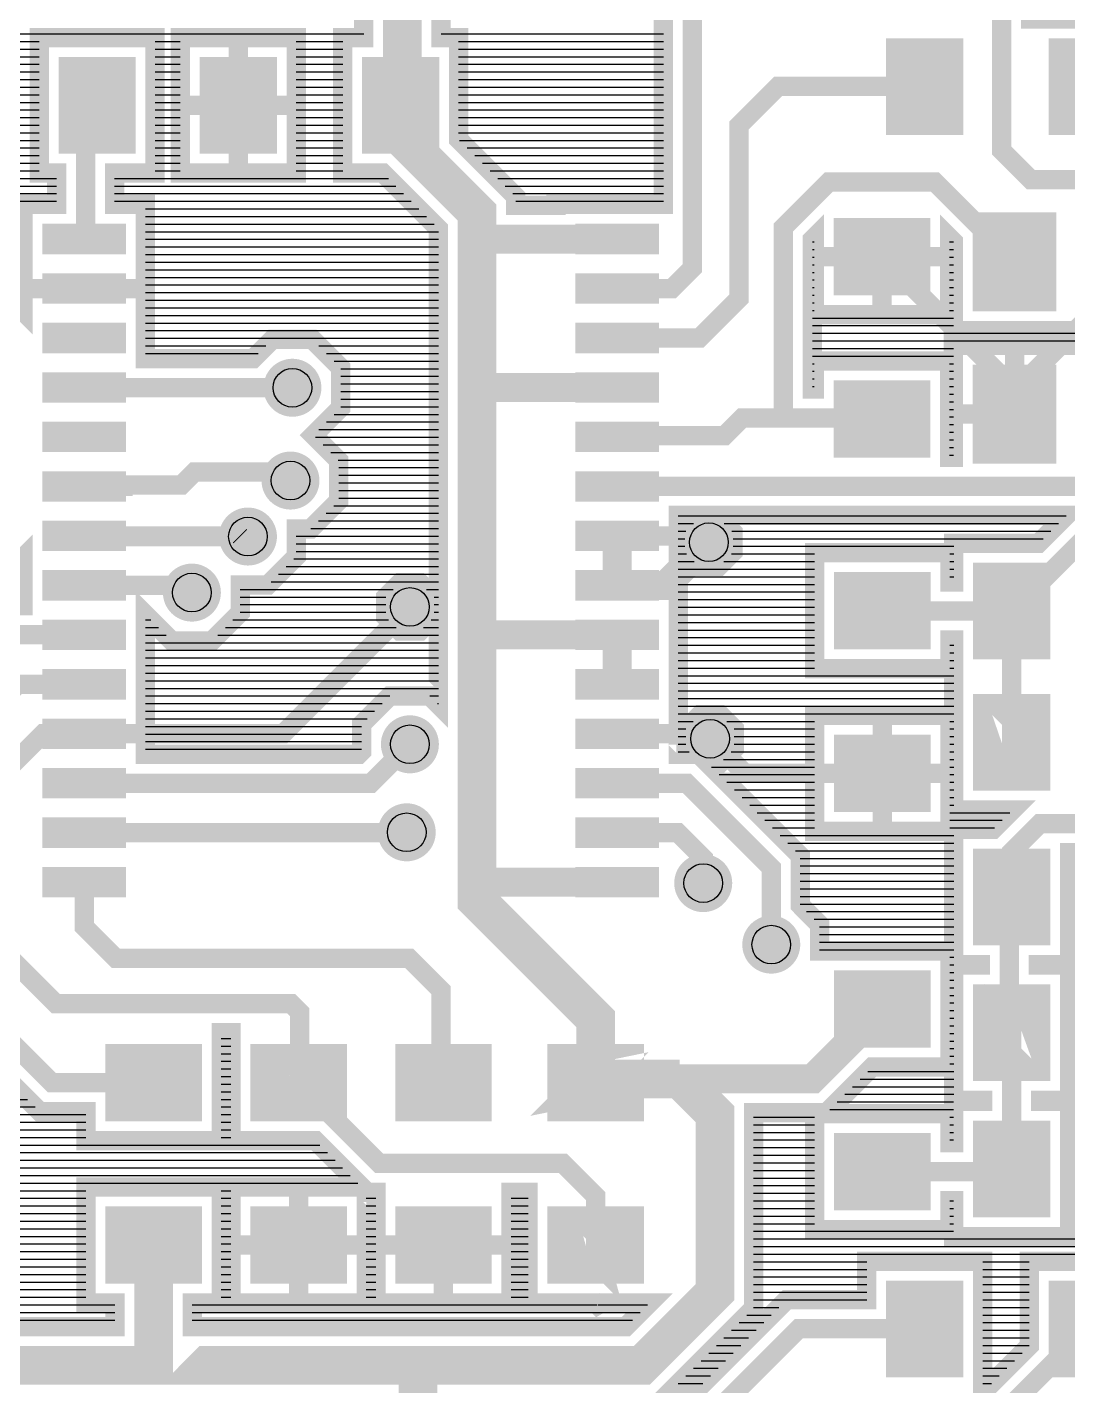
# Model space of a CAD drawing. Header units: inches. Extents: x -1.97 to 1.97, y -1.92 to 2.03.
# Drawn here: x 0.598 to 1.137, y -0.317 to 0.385 of the extents above; entities that cross this region are included whole.
import ezdxf

# ---------------------------------------------------------------- set-up
doc = ezdxf.new("R2010")
doc.units = ezdxf.units.IN
doc.layers.get('0').update_dxf_attribs({"linetype": 'CONTINUOUS'})

# ---------------------------------------------------------------- blocks, each defined once
blk = doc.blocks.new('EPAD')
at = {"const_width": 0.5}
blk.add_lwpolyline([(-0.25, 0, 1), (0.25, 0, 1)], format="xyb", close=True, dxfattribs=at)
blk = doc.blocks.new('RPAD')
blk.add_trace([(-0.5, -0.5), (-0.5, 0.5), (0.5, -0.5), (0.5, 0.5)])

msp = doc.modelspace()

# ---------------------------------------------------------------- linework, layer by layer
for points, const_width in [([(0.989775, 1.189376), (0.989775, 0.830078), (0.792378, 0.632681), (0.792378, 0.450544), (0.792378, 0.345796), (0.791497, 0.344916)], 0.02), ([(0.927378, 0.400898), (0.927378, 0.293682), (0.871781, 0.293682), (0.871781, 0.293308), (0.851059, 0.293308), (0.851059, 0.297786), (0.821497, 0.327348), (0.821497, 0.379915), (0.812378, 0.379915), (0.812378, 0.624398)], 0.01), ([(1.925872, 0.613866), (1.925872, 0.338323), (1.911277, 0.352919), (1.873998, 0.352919), (1.847638, 0.326558), (1.847638, 0.323213), (1.813222, 0.323213), (1.7776, 0.287591), (1.7776, 0.218302), (1.745022, 0.185724), (1.668174, 0.185724), (1.550669, 0.303229), (1.496311, 0.303229), (1.429929, 0.369612), (1.176637, 0.369612), (1.176637, 0.389612), (1.117385, 0.389612), (1.117385, 0.389613), (1.176637, 0.389613), (1.176637, 0.459612)], 0.01), ([(0.772378, 0.430544), (0.772378, 0.379915), (0.761498, 0.379915), (0.761498, 0.309916), (0.782362, 0.309916), (0.81106, 0.281219), (0.81106, 0.035008), (0.806628, 0.03944), (0.785917, 0.03944), (0.771273, 0.024796), (0.771273, 0.010654), (0.769931, 0.009312), (0.659497, 0.009312), (0.659497, 0.081561), (0.673142, 0.067916), (0.693852, 0.067916), (0.708497, 0.082561), (0.708497, 0.096916), (0.722852, 0.096916), (0.737497, 0.111561), (0.737497, 0.125876), (0.744853, 0.125876), (0.759497, 0.140521), (0.759497, 0.161231), (0.746345, 0.174383), (0.760492, 0.188531), (0.760492, 0.209241), (0.745847, 0.223885), (0.725137, 0.223885), (0.715137, 0.213885), (0.659497, 0.213885), (0.659497, 0.293682), (0.643544, 0.293682), (0.643544, 0.309916), (0.664497, 0.309916), (0.664497, 0.379915), (0.604498, 0.379915), (0.604498, 0.309916), (0.613545, 0.309916), (0.613545, 0.293682), (0.596191, 0.293682), (0.596191, 0.238419), (0.527875, 0.306734)], 0.01), ([(0.903434, 0.250218), (0.93188, 0.250218), (0.942377, 0.260715), (0.942377, 0.394685), (0.971085, 0.423394), (1.057741, 0.423394), (1.058805, 0.424457), (1.062637, 0.424612)], 0.01), ([(1.146637, 0.424612), (1.122758, 0.424612), (1.102385, 0.40424), (1.102385, 0.321645), (1.117454, 0.306577), (1.418584, 0.306577), (1.461891, 0.26327), (1.519161, 0.26327), (1.821703, -0.039272), (1.821703, -0.188553), (1.846883, -0.213733), (1.890985, -0.213733), (1.892637, -0.212081)], 0.01), ([(0.737497, 0.379915), (0.677498, 0.379915), (0.677498, 0.309916), (0.737497, 0.309916), (0.737497, 0.379915)], 0.01), ([(0.707497, 0.379915), (0.707497, 0.344916)], 0.01), ([(0.903434, 0.224627), (0.946161, 0.224627), (0.966604, 0.245071), (0.966604, 0.334623), (0.98686, 0.354879), (1.062371, 0.354879), (1.062637, 0.354612)], 0.01), ([(0.791497, 0.344916), (0.791497, 0.329065), (0.831059, 0.289502), (0.831059, 0.277919)], 0.02), ([(0.627844, 0.275808), (0.628544, 0.275808), (0.628544, 0.342961), (0.631274, 0.345691), (0.634497, 0.344916)], 0.01), ([(0.677498, 0.344916), (0.707497, 0.344916)], 0.01), ([(0.737497, 0.344916), (0.707497, 0.344916)], 0.01), ([(0.707497, 0.309916), (0.707497, 0.344916)], 0.01), ([(1.109102, 0.26398), (1.067777, 0.305305), (1.012979, 0.305305), (0.989525, 0.281852), (0.989525, 0.183237)], 0.01), ([(1.19981, 0.22083), (1.077449, 0.22083), (1.077449, 0.162855), (1.075432, 0.162855), (1.075432, 0.212757), (1.005433, 0.212757), (1.005433, 0.198237), (1.004525, 0.198237), (1.004525, 0.275639), (1.005433, 0.276547), (1.005433, 0.236758), (1.075432, 0.236758), (1.075432, 0.276437), (1.077449, 0.27442), (1.077449, 0.22839), (1.19981, 0.22839)], 0.01), ([(0.831059, 0.277919), (0.831059, 0.197919)], 0.02), ([(0.903434, 0.275808), (0.83317, 0.275808), (0.831059, 0.277919)], 0.015), ([(1.005433, 0.266757), (1.040433, 0.266757)], 0.01), ([(1.040433, 0.266757), (1.109102, 0.198088), (1.109102, 0.197017), (1.109102, 0.18524)], 0.01), ([(1.040433, 0.236758), (1.040433, 0.266757)], 0.01), ([(1.075432, 0.266757), (1.040433, 0.266757)], 0.01), ([(1.109102, 0.197017), (1.164064, 0.251979), (1.164064, 0.263354), (1.168157, 0.26398)], 0.01), ([(0.596191, 0.250218), (0.627844, 0.250218)], 0.01), ([(0.659497, 0.250218), (0.627844, 0.250218)], 0.01), ([(1.109102, 0.22083), (1.109102, 0.18524)], 0.01), ([(0.735492, 0.198886), (0.635027, 0.198886), (0.63406, 0.197919), (0.627844, 0.199037)], 0.01), ([(0.831059, 0.197919), (0.831059, 0.071919), (0.831059, 0.040919)], 0.02), ([(0.903434, 0.199037), (0.832177, 0.199037), (0.831059, 0.197919)], 0.015), ([(0.903434, 0.147856), (1.155511, 0.147856), (1.168157, 0.160502), (1.168157, 0.18524)], 0.01), ([(1.077449, 0.18524), (1.109102, 0.18524)], 0.01), ([(0.993387, 0.183237), (0.989525, 0.183237), (0.968204, 0.183237), (0.959142, 0.174176), (0.915965, 0.174176), (0.9133, 0.17151), (0.903434, 0.173446)], 0.01), ([(0.993387, 0.183237), (1.039953, 0.183237), (1.040433, 0.182757)], 0.01), ([(1.107637, 0.083337), (1.147056, 0.122756), (1.285965, 0.122756), (1.331191, 0.167981), (1.377912, 0.167981), (1.447637, 0.098256), (1.447637, 0.072919)], 0.01), ([(0.627844, 0.147856), (0.647943, 0.147856), (0.647943, 0.148513), (0.678012, 0.148513), (0.684733, 0.155233), (0.731301, 0.155233), (0.734498, 0.152037), (0.735931, 0.150604)], 0.01), ([(0.734498, 0.150876), (0.734498, 0.152037)], 0.01), ([(0.924525, -0.326829), (0.974036, -0.277318), (0.974036, -0.176171), (1.011765, -0.176171), (1.03538, -0.152556), (1.075631, -0.152556), (1.075631, -0.092557), (1.008215, -0.092557), (1.008215, -0.078821), (0.998215, -0.068821), (0.998215, -0.04318), (0.950213, 0.004822), (0.956763, 0.004822), (0.964086, 0.012145), (0.964086, 0.0225), (0.956763, 0.029822), (0.946408, 0.029822), (0.939086, 0.0225), (0.939086, 0.012145), (0.941919, 0.009312), (0.935087, 0.009312), (0.935087, 0.132856), (1.135944, 0.132856), (1.121424, 0.118337), (1.077638, 0.118337), (1.077638, 0.098337), (1.075631, 0.098337), (1.075631, 0.11349), (1.005631, 0.11349), (1.005631, 0.053491), (1.075631, 0.053491), (1.075631, 0.068337), (1.077638, 0.068337), (1.077638, -0.019482), (1.108106, -0.019482), (1.098105, -0.029483), (1.077638, -0.029483), (1.077638, -0.099482), (1.091392, -0.099482), (1.091392, -0.099671), (1.077638, -0.099671), (1.077638, -0.16967), (1.092561, -0.16967), (1.092561, -0.170234), (1.077561, -0.170234), (1.077561, -0.191557), (1.075631, -0.191557), (1.075631, -0.176557), (1.005631, -0.176557), (1.005631, -0.236556), (1.075631, -0.236556), (1.075631, -0.221556), (1.077561, -0.221556), (1.077561, -0.240233), (1.13756, -0.240233), (1.13756, -0.170234), (1.12256, -0.170234), (1.12256, -0.16967), (1.137637, -0.16967), (1.137637, -0.099671), (1.121391, -0.099671), (1.121391, -0.099482), (1.137637, -0.099482), (1.137637, -0.04159), (1.161638, -0.04159)], 0.01), ([(0.945766, 0.106458), (0.956121, 0.106458), (0.963444, 0.113781), (0.963444, 0.124136), (0.956121, 0.131458), (0.945766, 0.131458), (0.938444, 0.124136), (0.938444, 0.113781), (0.945766, 0.106458)], 0.01), ([(0.712497, 0.121916), (0.708553, 0.121916), (0.636404, 0.121916), (0.636054, 0.122265), (0.627844, 0.122265)], 0.01), ([(0.636054, 0.122265), (0.704497, 0.122265)], 0.01), ([(0.704497, 0.122265), (0.706588, 0.122265), (0.708204, 0.122265), (0.712148, 0.122265), (0.712497, 0.121916)], 0.01), ([(0.708204, 0.122265), (0.708553, 0.121916)], 0.01), ([(0.903434, 0.096674), (0.903434, 0.122265)], 0.015), ([(0.935087, 0.122265), (0.903434, 0.122265)], 0.01), ([(0.527875, 0.042641), (0.596191, 0.110956), (0.596191, 0.086083), (0.585271, 0.086083)], 0.01), ([(0.903434, 0.096674), (0.92866, 0.096674), (0.950944, 0.118958)], 0.015), ([(0.627844, 0.096674), (0.679739, 0.096674)], 0.01), ([(0.679739, 0.096674), (0.683497, 0.092916)], 0.01), ([(0.791098, 0.07299), (0.801453, 0.07299), (0.808775, 0.080313), (0.808775, 0.090668), (0.801453, 0.09799), (0.791098, 0.09799), (0.783775, 0.090668), (0.783775, 0.080313), (0.791098, 0.07299)], 0.01), ([(0.935087, 0.096674), (0.903434, 0.096674)], 0.01), ([(0.627844, 0.019903), (0.730688, 0.019903), (0.796275, 0.08549)], 0.01), ([(1.107637, 0.083337), (1.040785, 0.083337), (1.040631, 0.083491)], 0.01), ([(1.107637, 0.083337), (1.107637, 0.012327), (1.109312, 0.010652), (1.107637, 0.015517)], 0.01), ([(0.903434, 0.071084), (0.831894, 0.071084), (0.831059, 0.071919)], 0.015), ([(0.903434, 0.045493), (0.903434, 0.071084)], 0.015), ([(0.627844, 0.071084), (0.591484, 0.071084), (0.521497, 0.001097), (0.521497, -0.070084), (0.565997, -0.114584)], 0.01), ([(0.627844, 0.045493), (0.593457, 0.045493), (0.543497, -0.004466), (0.543497, -0.05009), (0.6131, -0.119692), (0.734894, -0.119692), (0.739168, -0.123966), (0.739168, -0.154949), (0.743441, -0.159222), (0.738655, -0.160621)], 0.01), ([(0.831059, 0.040919), (0.831059, -0.054709)], 0.02), ([(1.075631, -0.030509), (1.075631, 0.02949), (1.005631, 0.02949), (1.005631, -0.030509), (1.075631, -0.030509)], 0.01), ([(1.040631, 0.02949), (1.040631, -0.000509)], 0.01), ([(0.627844, 0.019903), (0.606484, 0.019903), (0.581967, -0.004615), (0.575497, -0.025084)], 0.01), ([(0.659497, 0.019903), (0.627844, 0.019903)], 0.01), ([(0.903434, 0.019903), (0.949006, 0.019903), (0.951586, 0.017322)], 0.01), ([(0.935087, 0.019903), (0.903434, 0.019903)], 0.01), ([(1.040631, -0.000509), (0.969418, -0.000509), (0.951586, 0.017322)], 0.01), ([(1.107637, -0.064483), (1.107637, -0.041163), (1.122211, -0.02659), (1.313763, -0.02659), (1.347637, 0.007284), (1.347637, 0.022919)], 0.01), ([(0.627844, -0.005688), (0.776144, -0.005688), (0.796272, 0.014441)], 0.01), ([(1.005631, -0.000509), (1.040631, -0.000509)], 0.01), ([(1.040631, -0.030509), (1.040631, -0.000509)], 0.01), ([(1.075631, -0.000509), (1.040631, -0.000509)], 0.01), ([(0.279715, -0.010446), (0.279715, -0.057128), (0.278402, -0.05844), (0.245791, -0.05844), (0.245764, -0.058468), (0.436538, -0.058468), (0.509091, -0.131021), (0.509091, -0.26803), (0.540722, -0.299662), (0.54789, -0.30683), (0.663375, -0.30683)], 0.02), ([(0.903434, -0.005688), (0.93951, -0.005688), (0.983215, -0.049393), (0.983215, -0.089176)], 0.01), ([(0.627844, -0.031278), (0.79444, -0.031278), (0.794637, -0.031081)], 0.01), ([(0.903434, -0.031278), (0.934972, -0.031278), (0.94801, -0.044316), (0.94801, -0.057357)], 0.01), ([(0.831059, -0.054709), (0.831059, -0.066363), (0.865248, -0.100552), (0.892395, -0.127699), (0.892395, -0.158672), (0.892395, -0.160621)], 0.02), ([(0.903434, -0.056869), (0.83322, -0.056869), (0.831059, -0.054709)], 0.015), ([(0.627844, -0.056869), (0.627844, -0.079949), (0.644083, -0.096188), (0.795792, -0.096188), (0.812285, -0.11268), (0.812285, -0.156182), (0.813655, -0.160621)], 0.01), ([(1.106391, -0.131231), (1.106391, -0.129639), (1.106391, -0.065729), (1.107637, -0.064483)], 0.01), ([(1.10756, -0.205234), (1.10756, -0.130807), (1.106391, -0.129639), (1.105486, -0.128733), (1.106391, -0.131231), (1.107637, -0.13467)], 0.01), ([(1.040631, -0.122557), (1.004516, -0.158672), (0.935902, -0.158672)], 0.015), ([(0.584925, -0.155682), (0.604864, -0.17562), (0.628656, -0.17562), (0.628656, -0.19062), (0.698655, -0.19062), (0.698655, -0.134692), (0.703656, -0.134692), (0.703656, -0.19062), (0.747442, -0.19062), (0.771443, -0.214621), (0.703656, -0.214621), (0.703656, -0.27462), (0.773655, -0.27462), (0.773655, -0.216833), (0.774104, -0.217282), (0.778656, -0.217282), (0.778656, -0.27462), (0.848655, -0.27462), (0.848655, -0.217282), (0.857396, -0.217282), (0.857396, -0.27462), (0.89227, -0.27462), (0.893363, -0.275714), (0.895241, -0.27462), (0.920167, -0.27462), (0.907957, -0.28683), (0.683655, -0.28683), (0.683655, -0.27462), (0.698655, -0.27462), (0.698655, -0.214621), (0.628656, -0.214621), (0.628656, -0.27462), (0.643656, -0.27462), (0.643656, -0.28683), (0.556174, -0.28683)], 0.01), ([(0.591014, -0.140558), (0.587474, -0.137018), (0.611077, -0.160621), (0.663655, -0.160621)], 0.01), ([(0.894344, -0.158672), (0.892395, -0.158672), (0.89186, -0.158672), (0.88927, -0.161262), (0.892395, -0.160621)], 0.02), ([(0.903434, -0.149582), (0.894344, -0.158672), (0.892395, -0.160621)], 0.01), ([(0.903434, -0.149582), (0.903434, -0.158613), (0.903376, -0.158672), (0.901427, -0.160621)], 0.01), ([(0.795019, -0.30683), (0.796823, -0.30683), (0.916241, -0.30683), (0.954036, -0.269034), (0.954036, -0.176806), (0.935902, -0.158672)], 0.02), ([(0.935902, -0.158672), (0.924637, -0.158672), (0.903376, -0.158672), (0.898637, -0.158672), (0.894344, -0.158672)], 0.02), ([(0.738655, -0.160621), (0.780317, -0.202282), (0.875304, -0.202282), (0.892383, -0.219361), (0.892383, -0.25352), (0.895799, -0.256936), (0.892395, -0.244621)], 0.01), ([(0.892395, -0.160621), (0.901427, -0.160621)], 0.01), ([(1.040631, -0.206557), (1.100781, -0.206557), (1.10226, -0.205077), (1.10756, -0.205234)], 0.01), ([(0.738655, -0.214621), (0.738655, -0.244621)], 0.01), ([(0.663655, -0.244621), (0.663655, -0.306549), (0.663375, -0.30683), (0.795019, -0.30683)], 0.02), ([(0.703656, -0.244621), (0.738655, -0.244621)], 0.01), ([(0.738655, -0.244621), (0.813655, -0.244621)], 0.01), ([(0.738655, -0.27462), (0.738655, -0.244621)], 0.01), ([(0.773655, -0.244621), (0.738655, -0.244621)], 0.01), ([(0.778656, -0.244621), (0.813655, -0.244621)], 0.01), ([(0.813655, -0.27462), (0.813655, -0.244621)], 0.01), ([(0.848655, -0.244621), (0.813655, -0.244621)], 0.01), ([(1.176637, -0.252987), (1.116638, -0.252987), (1.116638, -0.296773), (1.092637, -0.320774), (1.092637, -0.252987), (1.032638, -0.252987), (1.032638, -0.272911), (0.991111, -0.272911), (0.925328, -0.338695)], 0.01), ([(0.903434, -0.462381), (0.932487, -0.462381), (0.940327, -0.454541), (0.940327, -0.344908), (0.997324, -0.287911), (1.054739, -0.287911), (1.057343, -0.290515), (1.062637, -0.287986)], 0.01), ([(1.146637, -0.287986), (1.101352, -0.333272), (1.101352, -0.386325), (1.11278, -0.397754), (1.403066, -0.397754), (1.450704, -0.445391), (1.51699, -0.445391), (1.631637, -0.560039), (1.751637, -0.560039), (1.805352, -0.613753), (1.805352, -0.888295), (1.844209, -0.927152), (1.890709, -0.927152), (1.891637, -0.928081)], 0.01), ([(0.800497, -0.368084), (0.800497, -0.312307), (0.795019, -0.30683)], 0.02)]:
    msp.add_lwpolyline(points, dxfattribs=dict(const_width=const_width))
for points in [[(-0.571626, 0.381959), (0.772378, 0.381959)], [(0.812378, 0.381959), (0.927378, 0.381959)], [(0.580497, 0.378022), (0.604498, 0.378022)], [(0.580497, 0.374085), (0.604498, 0.374085)], [(0.664497, 0.378022), (0.677498, 0.378022)], [(0.664497, 0.374085), (0.677498, 0.374085)], [(0.737497, 0.378022), (0.761498, 0.378022)], [(0.737497, 0.374085), (0.761498, 0.374085)], [(0.821497, 0.378022), (0.927378, 0.378022)], [(0.821497, 0.374085), (0.927378, 0.374085)], [(0.580497, 0.370148), (0.604498, 0.370148)], [(0.580497, 0.366211), (0.604498, 0.366211)], [(0.664497, 0.370148), (0.677498, 0.370148)], [(0.664497, 0.366211), (0.677498, 0.366211)], [(0.737497, 0.370148), (0.761498, 0.370148)], [(0.737497, 0.366211), (0.761498, 0.366211)], [(0.821497, 0.370148), (0.927378, 0.370148)], [(0.821497, 0.366211), (0.927378, 0.366211)], [(0.580497, 0.362274), (0.604498, 0.362274)], [(0.664497, 0.362274), (0.677498, 0.362274)], [(0.737497, 0.362274), (0.761498, 0.362274)], [(0.821497, 0.362274), (0.927378, 0.362274)], [(0.580497, 0.358337), (0.604498, 0.358337)], [(0.580497, 0.3544), (0.604498, 0.3544)], [(0.664497, 0.358337), (0.677498, 0.358337)], [(0.664497, 0.3544), (0.677498, 0.3544)], [(0.737497, 0.358337), (0.761498, 0.358337)], [(0.737497, 0.3544), (0.761498, 0.3544)], [(0.821497, 0.358337), (0.927378, 0.358337)], [(0.821497, 0.3544), (0.927378, 0.3544)], [(0.580497, 0.350463), (0.604498, 0.350463)], [(0.580497, 0.346526), (0.604498, 0.346526)], [(0.664497, 0.350463), (0.677498, 0.350463)], [(0.664497, 0.346526), (0.677498, 0.346526)], [(0.737497, 0.350463), (0.761498, 0.350463)], [(0.737497, 0.346526), (0.761498, 0.346526)], [(0.821497, 0.350463), (0.927378, 0.350463)], [(0.821497, 0.346526), (0.927378, 0.346526)], [(0.580497, 0.342589), (0.604498, 0.342589)], [(0.580497, 0.338652), (0.604498, 0.338652)], [(0.664497, 0.342589), (0.677498, 0.342589)], [(0.664497, 0.338652), (0.677498, 0.338652)], [(0.737497, 0.342589), (0.761498, 0.342589)], [(0.737497, 0.338652), (0.761498, 0.338652)], [(0.821497, 0.342589), (0.927378, 0.342589)], [(0.821497, 0.338652), (0.927378, 0.338652)], [(0.580497, 0.334715), (0.604498, 0.334715)], [(0.580497, 0.330778), (0.604498, 0.330778)], [(0.664497, 0.334715), (0.677498, 0.334715)], [(0.664497, 0.330778), (0.677498, 0.330778)], [(0.737497, 0.334715), (0.761498, 0.334715)], [(0.737497, 0.330778), (0.761498, 0.330778)], [(0.821497, 0.334715), (0.927378, 0.334715)], [(0.821497, 0.330778), (0.927378, 0.330778)], [(0.580497, 0.326841), (0.604498, 0.326841)], [(0.664497, 0.326841), (0.677498, 0.326841)], [(0.737497, 0.326841), (0.761498, 0.326841)], [(0.822004, 0.326841), (0.927378, 0.326841)], [(0.580497, 0.322904), (0.604498, 0.322904)], [(0.580497, 0.318967), (0.604498, 0.318967)], [(0.664497, 0.322904), (0.677498, 0.322904)], [(0.664497, 0.318967), (0.677498, 0.318967)], [(0.737497, 0.322904), (0.761498, 0.322904)], [(0.737497, 0.318967), (0.761498, 0.318967)], [(0.825941, 0.322904), (0.927378, 0.322904)], [(0.829878, 0.318967), (0.927378, 0.318967)], [(0.580497, 0.31503), (0.604498, 0.31503)], [(0.580497, 0.311093), (0.604498, 0.311093)], [(0.664497, 0.31503), (0.677498, 0.31503)], [(0.664497, 0.311093), (0.677498, 0.311093)], [(0.737497, 0.31503), (0.761498, 0.31503)], [(0.737497, 0.311093), (0.761498, 0.311093)], [(0.833815, 0.31503), (0.927378, 0.31503)], [(0.837752, 0.311093), (0.927378, 0.311093)], [(-0.571626, 0.307156), (0.613545, 0.307156)], [(0.531391, 0.303219), (0.613545, 0.303219)], [(0.643544, 0.307156), (0.785122, 0.307156)], [(0.643544, 0.303219), (0.789059, 0.303219)], [(0.841689, 0.307156), (0.927378, 0.307156)], [(0.845626, 0.303219), (0.927378, 0.303219)], [(0.535328, 0.299282), (0.613545, 0.299282)], [(0.539265, 0.295345), (0.613545, 0.295345)], [(0.643544, 0.299282), (0.792996, 0.299282)], [(0.643544, 0.295345), (0.796933, 0.295345)], [(0.849563, 0.299282), (0.927378, 0.299282)], [(0.851059, 0.295345), (0.927378, 0.295345)], [(0.659497, 0.291408), (0.80087, 0.291408)], [(0.659497, 0.287471), (0.804807, 0.287471)], [(0.659497, 0.283534), (0.808744, 0.283534)], [(0.659497, 0.279597), (0.81106, 0.279597)], [(0.659497, 0.27566), (0.81106, 0.27566)], [(1.004525, 0.274333), (1.005433, 0.274333)], [(1.075432, 0.274333), (1.077449, 0.274333)], [(0.659497, 0.271723), (0.81106, 0.271723)], [(0.659497, 0.267786), (0.81106, 0.267786)], [(1.004525, 0.270396), (1.005433, 0.270396)], [(1.075432, 0.270396), (1.077449, 0.270396)], [(0.659497, 0.263849), (0.81106, 0.263849)], [(1.004525, 0.266459), (1.005433, 0.266459)], [(1.004525, 0.262522), (1.005433, 0.262522)], [(1.075432, 0.266459), (1.077449, 0.266459)], [(1.075432, 0.262522), (1.077449, 0.262522)], [(0.659497, 0.259912), (0.81106, 0.259912)], [(0.659497, 0.255975), (0.81106, 0.255975)], [(1.004525, 0.258585), (1.005433, 0.258585)], [(1.004525, 0.254648), (1.005433, 0.254648)], [(1.075432, 0.258585), (1.077449, 0.258585)], [(1.075432, 0.254648), (1.077449, 0.254648)], [(0.659497, 0.252038), (0.81106, 0.252038)], [(0.659497, 0.248101), (0.81106, 0.248101)], [(1.004525, 0.250711), (1.005433, 0.250711)], [(1.004525, 0.246774), (1.005433, 0.246774)], [(1.075432, 0.250711), (1.077449, 0.250711)], [(1.075432, 0.246774), (1.077449, 0.246774)], [(0.659497, 0.244164), (0.81106, 0.244164)], [(0.659497, 0.240227), (0.81106, 0.240227)], [(1.004525, 0.242837), (1.005433, 0.242837)], [(1.075432, 0.242837), (1.077449, 0.242837)], [(0.659497, 0.23629), (0.81106, 0.23629)], [(0.659497, 0.232353), (0.81106, 0.232353)], [(1.004525, 0.2389), (1.005433, 0.2389)], [(1.004525, 0.234963), (1.077449, 0.234963)], [(1.075432, 0.2389), (1.077449, 0.2389)], [(0.659497, 0.228416), (0.81106, 0.228416)], [(1.004525, 0.231026), (1.077449, 0.231026)], [(1.004525, 0.227089), (1.310138, 0.227089)], [(0.659497, 0.224479), (0.81106, 0.224479)], [(0.659497, 0.220542), (0.721793, 0.220542)], [(0.749191, 0.220542), (0.81106, 0.220542)], [(1.004525, 0.223152), (1.310138, 0.223152)], [(1.004525, 0.219215), (1.077449, 0.219215)], [(0.659497, 0.216605), (0.717856, 0.216605)], [(0.753128, 0.216605), (0.81106, 0.216605)], [(0.757065, 0.212668), (0.81106, 0.212668)], [(1.004525, 0.215278), (1.077449, 0.215278)], [(1.004525, 0.211341), (1.005433, 0.211341)], [(1.075432, 0.211341), (1.077449, 0.211341)], [(0.760492, 0.208731), (0.81106, 0.208731)], [(0.760492, 0.204794), (0.81106, 0.204794)], [(1.004525, 0.207404), (1.005433, 0.207404)], [(1.075432, 0.207404), (1.077449, 0.207404)], [(0.760492, 0.200857), (0.81106, 0.200857)], [(0.760492, 0.19692), (0.81106, 0.19692)], [(1.004525, 0.203467), (1.005433, 0.203467)], [(1.004525, 0.19953), (1.005433, 0.19953)], [(1.075432, 0.203467), (1.077449, 0.203467)], [(1.075432, 0.19953), (1.077449, 0.19953)], [(0.760492, 0.192983), (0.81106, 0.192983)], [(1.075432, 0.195593), (1.077449, 0.195593)], [(1.075432, 0.191656), (1.077449, 0.191656)], [(0.75707, 0.185109), (0.81106, 0.185109)], [(0.760492, 0.189046), (0.81106, 0.189046)], [(1.075432, 0.187719), (1.077449, 0.187719)], [(1.075432, 0.183781), (1.077449, 0.183781)], [(0.749196, 0.177235), (0.81106, 0.177235)], [(0.753133, 0.181172), (0.81106, 0.181172)], [(1.075432, 0.179844), (1.077449, 0.179844)], [(1.075432, 0.175907), (1.077449, 0.175907)], [(0.747431, 0.173298), (0.81106, 0.173298)], [(0.751368, 0.169361), (0.81106, 0.169361)], [(1.075432, 0.17197), (1.077449, 0.17197)], [(0.755305, 0.165424), (0.81106, 0.165424)], [(1.075432, 0.168033), (1.077449, 0.168033)], [(1.075432, 0.164096), (1.077449, 0.164096)], [(0.759242, 0.161487), (0.81106, 0.161487)], [(0.759497, 0.15755), (0.81106, 0.15755)], [(0.759497, 0.153613), (0.81106, 0.153613)], [(0.759497, 0.149676), (0.81106, 0.149676)], [(0.759497, 0.145739), (0.81106, 0.145739)], [(0.759497, 0.141802), (0.81106, 0.141802)], [(0.752904, 0.133928), (0.81106, 0.133928)], [(0.756841, 0.137865), (0.81106, 0.137865)], [(0.748967, 0.129991), (0.81106, 0.129991)], [(0.935087, 0.1326), (1.135688, 0.1326)], [(0.935087, 0.128663), (0.942971, 0.128663)], [(0.958916, 0.128663), (1.131751, 0.128663)], [(0.737497, 0.122117), (0.81106, 0.122117)], [(0.74503, 0.126054), (0.81106, 0.126054)], [(0.935087, 0.124726), (0.939034, 0.124726)], [(0.935087, 0.120789), (0.938444, 0.120789)], [(0.962853, 0.124726), (1.127814, 0.124726)], [(0.963444, 0.120789), (1.123877, 0.120789)], [(0.737497, 0.11818), (0.81106, 0.11818)], [(0.737497, 0.114243), (0.81106, 0.114243)], [(0.935087, 0.116852), (0.938444, 0.116852)], [(0.935087, 0.112915), (0.939309, 0.112915)], [(0.962578, 0.112915), (1.005631, 0.112915)], [(0.963444, 0.116852), (1.077638, 0.116852)], [(1.075631, 0.112915), (1.077638, 0.112915)], [(0.732305, 0.106369), (0.81106, 0.106369)], [(0.736242, 0.110306), (0.81106, 0.110306)], [(0.935087, 0.108978), (0.943246, 0.108978)], [(0.958641, 0.108978), (1.005631, 0.108978)], [(1.075631, 0.108978), (1.077638, 0.108978)], [(0.724431, 0.098494), (0.81106, 0.098494)], [(0.728368, 0.102431), (0.81106, 0.102431)], [(0.935087, 0.105041), (1.005631, 0.105041)], [(0.935087, 0.101104), (1.005631, 0.101104)], [(1.075631, 0.105041), (1.077638, 0.105041)], [(1.075631, 0.101104), (1.077638, 0.101104)], [(0.708497, 0.094557), (0.787665, 0.094557)], [(0.804885, 0.094557), (0.81106, 0.094557)], [(0.935087, 0.097167), (1.005631, 0.097167)], [(0.935087, 0.09323), (1.005631, 0.09323)], [(0.708497, 0.09062), (0.783775, 0.09062)], [(0.708497, 0.086683), (0.783775, 0.086683)], [(0.808775, 0.09062), (0.81106, 0.09062)], [(0.808775, 0.086683), (0.81106, 0.086683)], [(0.935087, 0.089293), (1.005631, 0.089293)], [(0.935087, 0.085356), (1.005631, 0.085356)], [(0.659497, 0.078809), (0.662249, 0.078809)], [(0.704746, 0.078809), (0.785278, 0.078809)], [(0.708497, 0.082746), (0.783775, 0.082746)], [(0.807272, 0.078809), (0.81106, 0.078809)], [(0.808775, 0.082746), (0.81106, 0.082746)], [(0.935087, 0.081419), (1.005631, 0.081419)], [(0.935087, 0.077482), (1.005631, 0.077482)], [(0.659497, 0.074872), (0.666186, 0.074872)], [(0.659497, 0.070935), (0.670123, 0.070935)], [(0.696872, 0.070935), (0.81106, 0.070935)], [(0.700809, 0.074872), (0.789215, 0.074872)], [(0.803335, 0.074872), (0.81106, 0.074872)], [(0.935087, 0.073545), (1.005631, 0.073545)], [(0.659497, 0.066998), (0.81106, 0.066998)], [(0.935087, 0.069608), (1.005631, 0.069608)], [(0.935087, 0.065671), (1.005631, 0.065671)], [(1.075631, 0.065671), (1.077638, 0.065671)], [(0.659497, 0.063061), (0.81106, 0.063061)], [(0.659497, 0.059124), (0.81106, 0.059124)], [(0.935087, 0.061734), (1.005631, 0.061734)], [(0.935087, 0.057797), (1.005631, 0.057797)], [(1.075631, 0.061734), (1.077638, 0.061734)], [(1.075631, 0.057797), (1.077638, 0.057797)], [(0.659497, 0.055187), (0.81106, 0.055187)], [(0.659497, 0.05125), (0.81106, 0.05125)], [(0.935087, 0.05386), (1.005631, 0.05386)], [(0.935087, 0.049923), (1.077638, 0.049923)], [(1.075631, 0.05386), (1.077638, 0.05386)], [(0.659497, 0.047313), (0.81106, 0.047313)], [(0.659497, 0.043376), (0.81106, 0.043376)], [(0.935087, 0.045986), (1.077638, 0.045986)], [(0.659497, 0.039439), (0.785917, 0.039439)], [(0.659497, 0.035502), (0.78198, 0.035502)], [(0.806628, 0.039439), (0.81106, 0.039439)], [(0.810565, 0.035502), (0.81106, 0.035502)], [(0.935087, 0.042049), (1.077638, 0.042049)], [(0.935087, 0.038112), (1.077638, 0.038112)], [(0.659497, 0.031565), (0.778043, 0.031565)], [(0.935087, 0.034175), (1.077638, 0.034175)], [(0.935087, 0.030238), (1.077638, 0.030238)], [(0.659497, 0.027628), (0.774106, 0.027628)], [(0.659497, 0.023691), (0.771273, 0.023691)], [(0.935087, 0.026301), (0.942887, 0.026301)], [(0.935087, 0.022364), (0.939086, 0.022364)], [(0.960285, 0.026301), (1.005631, 0.026301)], [(0.964086, 0.022364), (1.005631, 0.022364)], [(1.075631, 0.026301), (1.077638, 0.026301)], [(1.075631, 0.022364), (1.077638, 0.022364)], [(0.659497, 0.019754), (0.771273, 0.019754)], [(0.659497, 0.015817), (0.771273, 0.015817)], [(0.935087, 0.018427), (0.939086, 0.018427)], [(0.935087, 0.01449), (0.939086, 0.01449)], [(0.964086, 0.018427), (1.005631, 0.018427)], [(0.964086, 0.01449), (1.005631, 0.01449)], [(1.075631, 0.018427), (1.077638, 0.018427)], [(1.075631, 0.01449), (1.077638, 0.01449)], [(0.659497, 0.01188), (0.771273, 0.01188)], [(0.935087, 0.010553), (0.940678, 0.010553)], [(0.962494, 0.010553), (1.005631, 0.010553)], [(1.075631, 0.010553), (1.077638, 0.010553)], [(0.952356, 0.002679), (1.005631, 0.002679)], [(0.958557, 0.006616), (1.005631, 0.006616)], [(1.075631, 0.006616), (1.077638, 0.006616)], [(1.075631, 0.002679), (1.077638, 0.002679)], [(0.956293, -0.001258), (1.005631, -0.001258)], [(0.96023, -0.005195), (1.005631, -0.005195)], [(1.075631, -0.001258), (1.077638, -0.001258)], [(1.075631, -0.005195), (1.077638, -0.005195)], [(0.964167, -0.009132), (1.005631, -0.009132)], [(0.968104, -0.013069), (1.005631, -0.013069)], [(1.075631, -0.009132), (1.077638, -0.009132)], [(1.075631, -0.013069), (1.077638, -0.013069)], [(0.972041, -0.017006), (1.005631, -0.017006)], [(0.975978, -0.020943), (1.005631, -0.020943)], [(1.075631, -0.017006), (1.077638, -0.017006)], [(1.075631, -0.020943), (1.106645, -0.020943)], [(0.979915, -0.02488), (1.005631, -0.02488)], [(1.075631, -0.02488), (1.102708, -0.02488)], [(0.983852, -0.028817), (1.005631, -0.028817)], [(0.987789, -0.032754), (1.077638, -0.032754)], [(1.075631, -0.028817), (1.098771, -0.028817)], [(0.991726, -0.036691), (1.077638, -0.036691)], [(0.995663, -0.040628), (1.077638, -0.040628)], [(0.998215, -0.044565), (1.077638, -0.044565)], [(0.998215, -0.048502), (1.077638, -0.048502)], [(0.998215, -0.052439), (1.077638, -0.052439)], [(0.998215, -0.056376), (1.077638, -0.056376)], [(0.998215, -0.060313), (1.077638, -0.060313)], [(0.998215, -0.06425), (1.077638, -0.06425)], [(0.998215, -0.068187), (1.077638, -0.068187)], [(1.001518, -0.072124), (1.077638, -0.072124)], [(1.005455, -0.076061), (1.077638, -0.076061)], [(1.008215, -0.079998), (1.077638, -0.079998)], [(1.008215, -0.083935), (1.077638, -0.083935)], [(1.008215, -0.087872), (1.077638, -0.087872)], [(1.008215, -0.091809), (1.077638, -0.091809)], [(1.075631, -0.095746), (1.077638, -0.095746)], [(1.075631, -0.099683), (1.077638, -0.099683)], [(1.075631, -0.10362), (1.077638, -0.10362)], [(1.075631, -0.107557), (1.077638, -0.107557)], [(1.075631, -0.111494), (1.077638, -0.111494)], [(1.075631, -0.115431), (1.077638, -0.115431)], [(1.075631, -0.119368), (1.077638, -0.119368)], [(1.075631, -0.123305), (1.077638, -0.123305)], [(1.075631, -0.127242), (1.077638, -0.127242)], [(1.075631, -0.131179), (1.077638, -0.131179)], [(0.698655, -0.137726), (0.703656, -0.137726)], [(1.075631, -0.135116), (1.077638, -0.135116)], [(1.075631, -0.139053), (1.077638, -0.139053)], [(0.698655, -0.141663), (0.703656, -0.141663)], [(0.698655, -0.1456), (0.703656, -0.1456)], [(1.075631, -0.14299), (1.077638, -0.14299)], [(1.075631, -0.146927), (1.077638, -0.146927)], [(0.698655, -0.149537), (0.703656, -0.149537)], [(0.698655, -0.153474), (0.703656, -0.153474)], [(1.075631, -0.150864), (1.077638, -0.150864)], [(0.698655, -0.157411), (0.703656, -0.157411)], [(0.698655, -0.161348), (0.703656, -0.161348)], [(1.029198, -0.158738), (1.077638, -0.158738)], [(1.033135, -0.154801), (1.077638, -0.154801)], [(0.698655, -0.165285), (0.703656, -0.165285)], [(1.021324, -0.166612), (1.077638, -0.166612)], [(1.025261, -0.162675), (1.077638, -0.162675)], [(0.529091, -0.169222), (0.598465, -0.169222)], [(0.529091, -0.173159), (0.602402, -0.173159)], [(0.698655, -0.169222), (0.703656, -0.169222)], [(0.698655, -0.173159), (0.703656, -0.173159)], [(1.01345, -0.174486), (1.077561, -0.174486)], [(1.017387, -0.170549), (1.077561, -0.170549)], [(0.529091, -0.177096), (0.628656, -0.177096)], [(0.529091, -0.181033), (0.628656, -0.181033)], [(0.698655, -0.177096), (0.703656, -0.177096)], [(0.698655, -0.181033), (0.703656, -0.181033)], [(0.974036, -0.178423), (1.005631, -0.178423)], [(0.974036, -0.18236), (1.005631, -0.18236)], [(1.075631, -0.178423), (1.077561, -0.178423)], [(1.075631, -0.18236), (1.077561, -0.18236)], [(0.529091, -0.18497), (0.628656, -0.18497)], [(0.529091, -0.188907), (0.628656, -0.188907)], [(0.698655, -0.18497), (0.703656, -0.18497)], [(0.698655, -0.188907), (0.703656, -0.188907)], [(0.974036, -0.186297), (1.005631, -0.186297)], [(1.075631, -0.186297), (1.077561, -0.186297)], [(0.529091, -0.192844), (0.749666, -0.192844)], [(0.529091, -0.196781), (0.753603, -0.196781)], [(0.974036, -0.190234), (1.005631, -0.190234)], [(0.974036, -0.194171), (1.005631, -0.194171)], [(1.075631, -0.190234), (1.077561, -0.190234)], [(0.529091, -0.200718), (0.75754, -0.200718)], [(0.974036, -0.198108), (1.005631, -0.198108)], [(0.974036, -0.202045), (1.005631, -0.202045)], [(0.529091, -0.204655), (0.761477, -0.204655)], [(0.529091, -0.208592), (0.765414, -0.208592)], [(0.974036, -0.205982), (1.005631, -0.205982)], [(0.974036, -0.209919), (1.005631, -0.209919)], [(0.529091, -0.212529), (0.769351, -0.212529)], [(0.529091, -0.216466), (0.628656, -0.216466)], [(0.698655, -0.216466), (0.703656, -0.216466)], [(0.974036, -0.213856), (1.005631, -0.213856)], [(0.974036, -0.217793), (1.005631, -0.217793)], [(0.529091, -0.220403), (0.628656, -0.220403)], [(0.529091, -0.22434), (0.628656, -0.22434)], [(0.698655, -0.220403), (0.703656, -0.220403)], [(0.698655, -0.22434), (0.703656, -0.22434)], [(0.773655, -0.220403), (0.778656, -0.220403)], [(0.773655, -0.22434), (0.778656, -0.22434)], [(0.848655, -0.220403), (0.857396, -0.220403)], [(0.848655, -0.22434), (0.857396, -0.22434)], [(0.974036, -0.22173), (1.005631, -0.22173)], [(1.075631, -0.22173), (1.077561, -0.22173)], [(0.529091, -0.228277), (0.628656, -0.228277)], [(0.698655, -0.228277), (0.703656, -0.228277)], [(0.773655, -0.228277), (0.778656, -0.228277)], [(0.848655, -0.228277), (0.857396, -0.228277)], [(0.974036, -0.225667), (1.005631, -0.225667)], [(0.974036, -0.229604), (1.005631, -0.229604)], [(1.075631, -0.225667), (1.077561, -0.225667)], [(1.075631, -0.229604), (1.077561, -0.229604)], [(0.529091, -0.232214), (0.628656, -0.232214)], [(0.529091, -0.236151), (0.628656, -0.236151)], [(0.698655, -0.232214), (0.703656, -0.232214)], [(0.698655, -0.236151), (0.703656, -0.236151)], [(0.773655, -0.232214), (0.778656, -0.232214)], [(0.773655, -0.236151), (0.778656, -0.236151)], [(0.848655, -0.232214), (0.857396, -0.232214)], [(0.848655, -0.236151), (0.857396, -0.236151)], [(0.974036, -0.233541), (1.005631, -0.233541)], [(0.974036, -0.237478), (1.077561, -0.237478)], [(1.075631, -0.233541), (1.077561, -0.233541)], [(0.529091, -0.240088), (0.628656, -0.240088)], [(0.529091, -0.244025), (0.628656, -0.244025)], [(0.698655, -0.240088), (0.703656, -0.240088)], [(0.698655, -0.244025), (0.703656, -0.244025)], [(0.773655, -0.240088), (0.778656, -0.240088)], [(0.773655, -0.244025), (0.778656, -0.244025)], [(0.848655, -0.240088), (0.857396, -0.240088)], [(0.848655, -0.244025), (0.857396, -0.244025)], [(0.974036, -0.241415), (1.526638, -0.241415)], [(0.974036, -0.245352), (1.526638, -0.245352)], [(0.529091, -0.247962), (0.628656, -0.247962)], [(0.529091, -0.251899), (0.628656, -0.251899)], [(0.698655, -0.247962), (0.703656, -0.247962)], [(0.698655, -0.251899), (0.703656, -0.251899)], [(0.773655, -0.247962), (0.778656, -0.247962)], [(0.773655, -0.251899), (0.778656, -0.251899)], [(0.848655, -0.247962), (0.857396, -0.247962)], [(0.848655, -0.251899), (0.857396, -0.251899)], [(0.974036, -0.249289), (1.526638, -0.249289)], [(0.529091, -0.255836), (0.628656, -0.255836)], [(0.529117, -0.259773), (0.628656, -0.259773)], [(0.698655, -0.255836), (0.703656, -0.255836)], [(0.698655, -0.259773), (0.703656, -0.259773)], [(0.773655, -0.255836), (0.778656, -0.255836)], [(0.773655, -0.259773), (0.778656, -0.259773)], [(0.848655, -0.255836), (0.857396, -0.255836)], [(0.848655, -0.259773), (0.857396, -0.259773)], [(0.974036, -0.253226), (1.032638, -0.253226)], [(0.974036, -0.257163), (1.032638, -0.257163)], [(1.092637, -0.253226), (1.116638, -0.253226)], [(1.092637, -0.257163), (1.116638, -0.257163)], [(0.533054, -0.26371), (0.628656, -0.26371)], [(0.698655, -0.26371), (0.703656, -0.26371)], [(0.773655, -0.26371), (0.778656, -0.26371)], [(0.848655, -0.26371), (0.857396, -0.26371)], [(0.974036, -0.2611), (1.032638, -0.2611)], [(0.974036, -0.265037), (1.032638, -0.265037)], [(1.092637, -0.2611), (1.116638, -0.2611)], [(1.092637, -0.265037), (1.116638, -0.265037)], [(0.536991, -0.267647), (0.628656, -0.267647)], [(0.540928, -0.271584), (0.628656, -0.271584)], [(0.698655, -0.267647), (0.703656, -0.267647)], [(0.698655, -0.271584), (0.703656, -0.271584)], [(0.773655, -0.267647), (0.778656, -0.267647)], [(0.773655, -0.271584), (0.778656, -0.271584)], [(0.848655, -0.267647), (0.857396, -0.267647)], [(0.848655, -0.271584), (0.857396, -0.271584)], [(0.974036, -0.268974), (1.032638, -0.268974)], [(0.974036, -0.272911), (1.032638, -0.272911)], [(1.092637, -0.268974), (1.116638, -0.268974)], [(1.092637, -0.272911), (1.116638, -0.272911)], [(0.544865, -0.275521), (0.643656, -0.275521)], [(0.548802, -0.279458), (0.643656, -0.279458)], [(0.683655, -0.275521), (0.89317, -0.275521)], [(0.683655, -0.279458), (0.915329, -0.279458)], [(0.893694, -0.275521), (0.919266, -0.275521)], [(0.970569, -0.280785), (0.983237, -0.280785)], [(0.974036, -0.276848), (0.987174, -0.276848)], [(1.092637, -0.276848), (1.116638, -0.276848)], [(1.092637, -0.280785), (1.116638, -0.280785)], [(0.552739, -0.283395), (0.643656, -0.283395)], [(0.683655, -0.283395), (0.911392, -0.283395)], [(0.966631, -0.284722), (0.9793, -0.284722)], [(1.092637, -0.284722), (1.116638, -0.284722)], [(0.958757, -0.292596), (0.971426, -0.292596)], [(0.962694, -0.288659), (0.975363, -0.288659)], [(1.092637, -0.288659), (1.116638, -0.288659)], [(1.092637, -0.292596), (1.116638, -0.292596)], [(0.950883, -0.30047), (0.963552, -0.30047)], [(0.95482, -0.296533), (0.967489, -0.296533)], [(1.092637, -0.296533), (1.116638, -0.296533)], [(1.092637, -0.30047), (1.112941, -0.30047)], [(0.943009, -0.308344), (0.955678, -0.308344)], [(0.946946, -0.304407), (0.959615, -0.304407)], [(1.092637, -0.304407), (1.109004, -0.304407)], [(1.092637, -0.308344), (1.105067, -0.308344)], [(0.935135, -0.316219), (0.947804, -0.316219)], [(0.939072, -0.312281), (0.951741, -0.312281)], [(1.092637, -0.312281), (1.10113, -0.312281)], [(1.092637, -0.316219), (1.097193, -0.316219)]]:
    msp.add_lwpolyline(points)
for centre in [(0.735492, 0.198886), (0.734498, 0.150876), (0.712497, 0.121916), (0.950944, 0.118958), (0.683497, 0.092916), (0.796275, 0.08549), (0.796272, 0.014441), (0.951586, 0.017322), (0.794637, -0.031081), (0.94801, -0.057357), (0.983215, -0.089176)]:
    msp.add_circle(centre, 0.01)

# ---------------------------------------------------------------- block references
for p, xscale, yscale, rotation in [((1.062637, 0.354612), 0.04, 0.05, 180), ((1.146637, 0.354612), 0.04, 0.05, 180), ((0.634497, 0.344916), 0.04, 0.05, -180), ((0.707497, 0.344916), 0.04, 0.05, 180), ((0.791497, 0.344916), 0.04, 0.05, 180), ((1.109102, 0.26398), 0.051181, 0.043307, 90), ((0.627844, 0.275808), 0.015748, 0.043307, 90), ((0.903434, 0.275808), 0.015748, 0.043307, 90), ((1.040433, 0.266757), 0.04, 0.05, 270), ((0.627844, 0.250218), 0.015748, 0.043307, 90), ((0.903434, 0.250218), 0.015748, 0.043307, 90), ((0.627844, 0.224627), 0.015748, 0.043307, 90), ((0.903434, 0.224627), 0.015748, 0.043307, 90), ((0.627844, 0.199037), 0.015748, 0.043307, 90), ((0.903434, 0.199037), 0.015748, 0.043307, 90), ((1.109102, 0.18524), 0.051181, 0.043307, 90), ((1.040433, 0.182757), 0.04, 0.05, 270), ((0.627844, 0.173446), 0.015748, 0.043307, 90), ((0.903434, 0.173446), 0.015748, 0.043307, 90), ((0.627844, 0.147856), 0.015748, 0.043307, 90), ((0.903434, 0.147856), 0.015748, 0.043307, 90), ((0.627844, 0.122265), 0.015748, 0.043307, 90), ((0.903434, 0.122265), 0.015748, 0.043307, 90), ((0.627844, 0.096674), 0.015748, 0.043307, 90), ((0.903434, 0.096674), 0.015748, 0.043307, 90), ((1.040631, 0.083491), 0.04, 0.05, 90), ((0.627844, 0.071084), 0.015748, 0.043307, 90), ((0.903434, 0.071084), 0.015748, 0.043307, 90), ((0.627844, 0.045493), 0.015748, 0.043307, 90), ((0.903434, 0.045493), 0.015748, 0.043307, 90), ((0.627844, 0.019903), 0.015748, 0.043307, 90), ((0.903434, 0.019903), 0.015748, 0.043307, 90), ((1.040631, -0.000509), 0.04, 0.05, 90), ((0.627844, -0.005688), 0.015748, 0.043307, 90), ((0.903434, -0.005688), 0.015748, 0.043307, 90), ((0.627844, -0.031278), 0.015748, 0.043307, 90), ((0.903434, -0.031278), 0.015748, 0.043307, 90), ((0.627844, -0.056869), 0.015748, 0.043307, 90), ((0.903434, -0.056869), 0.015748, 0.043307, 90), ((1.040631, -0.122557), 0.04, 0.05, -90), ((0.663655, -0.160621), 0.04, 0.05, 90), ((0.738655, -0.160621), 0.04, 0.05, 270), ((0.813655, -0.160621), 0.04, 0.05, 270), ((0.892395, -0.160621), 0.04, 0.05, -90), ((1.10756, -0.205234), 0.04, 0.05, -180), ((1.040631, -0.206557), 0.04, 0.05, -90), ((0.663655, -0.244621), 0.04, 0.05, 90), ((0.738655, -0.244621), 0.04, 0.05, 270), ((0.813655, -0.244621), 0.04, 0.05, 270), ((0.892395, -0.244621), 0.04, 0.05, -90), ((1.062637, -0.287986), 0.04, 0.05, 180), ((1.146637, -0.287986), 0.04, 0.05, 180)]:
    msp.add_blockref('RPAD', p, dxfattribs=dict(xscale=xscale, yscale=yscale, rotation=rotation))
for name, p, xscale, yscale in [('EPAD', (0.735492, 0.198886), 0.03, 0.03), ('EPAD', (0.734498, 0.150876), 0.03, 0.03), ('EPAD', (0.712497, 0.121916), 0.03, 0.03), ('EPAD', (0.950944, 0.118958), 0.03, 0.03), ('EPAD', (0.683497, 0.092916), 0.03, 0.03), ('RPAD', (1.107637, 0.083337), 0.04, 0.05), ('EPAD', (0.796275, 0.08549), 0.03, 0.03), ('RPAD', (1.107637, 0.015517), 0.04, 0.05), ('EPAD', (0.796272, 0.014441), 0.03, 0.03), ('EPAD', (0.951586, 0.017322), 0.03, 0.03), ('EPAD', (0.794637, -0.031081), 0.03, 0.03), ('RPAD', (1.107637, -0.064483), 0.04, 0.05), ('EPAD', (0.94801, -0.057357), 0.03, 0.03), ('EPAD', (0.983215, -0.089176), 0.03, 0.03), ('RPAD', (1.107637, -0.13467), 0.04, 0.05)]:
    msp.add_blockref(name, p, dxfattribs=dict(xscale=xscale, yscale=yscale))

doc.saveas('drawing.dxf')
